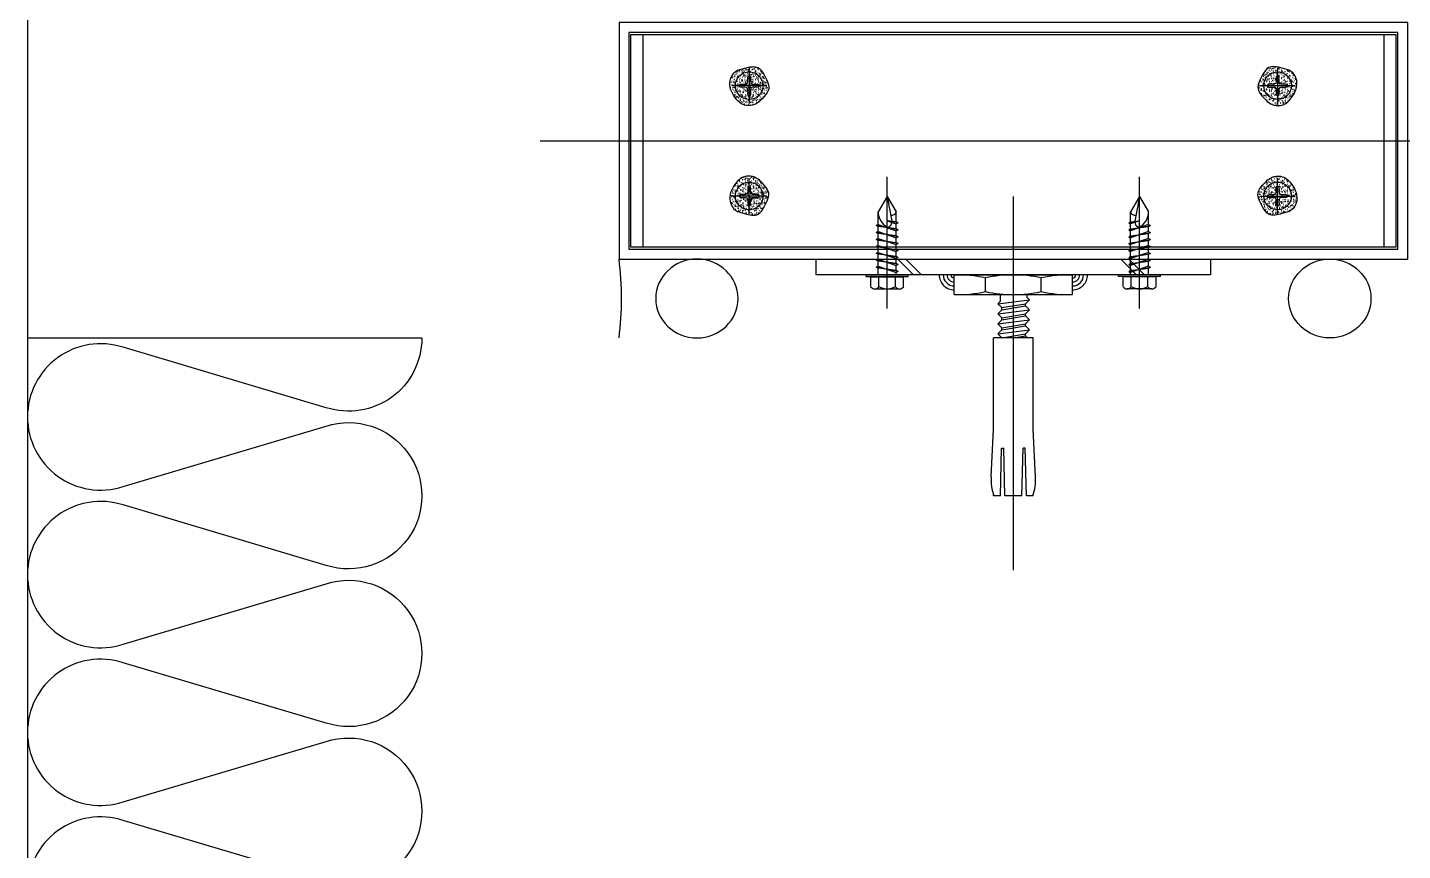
# Model space of a CAD drawing. Header units: millimetres. Extents: x 19868 to 801382, y -4805 to 85279.
# Drawn here: x 369438.2 to 369786.9, y 48828.9 to 49037.7 of the extents above; entities that cross this region are included whole.
import ezdxf

# ---------------------------------------------------------------- set-up
doc = ezdxf.new("R2010")
doc.units = ezdxf.units.MM
doc.header["$LTSCALE"] = 250
for name, color, linetype in [('A-ELE-8', 8, 'Continuous'), ('A-ETC-8', 8, 'Continuous'), ('INSUL', 8, 'Continuous'), ('ISL', 251, 'Continuous')]:
    doc.layers.add(name, color=color, linetype=linetype)

# ---------------------------------------------------------------- blocks, each defined once
blk = doc.blocks.new('A$C79923ea7')
at = {"layer": 'A-ETC-8'}
h = blk.add_hatch(dxfattribs=at)
h.set_pattern_fill('JIS_LC_20A', color=256, scale=2, angle=270)
h.set_pattern_definition([(315, (-2993.713, 8456.883), (28.28427, 28.28427), []), (315, (-2993.713, 8454.883), (28.28427, 28.28427), [])])
h.paths.add_polyline_path([(200, -4503.86), (100, -4503.86), (100, -4499.86), (200, -4499.86)])
at = {"layer": 'INSUL'}
h = blk.add_hatch(dxfattribs=at)
h.set_pattern_fill('AR-SAND', color=256, scale=0.02)
h.set_pattern_definition([(217.5, (2931.9651, -3475.8546), (0.03200063, -0.97882647), [0, -0.77216, 0, -0.8636, 0, -0.8255]), (187.5, (2931.9651, -3475.8546), (-0.89904657, -1.4336502), [0, -0.41656, 0, -0.69596, 0, -0.2667]), (147.5, (2932.5899, -3475.8546), (-1.58198474, -0.00287437), [0, -0.254, 0, -0.9144, 0, -1.1938]), (137.5, (2932.5899, -3475.8546), (-1.5271129, -0.44585865), [0, -0.127, 0, -0.59944, 0, -0.6858])])
edge = h.paths.add_edge_path()
edge.add_spline(control_points=[(81.82, -4451.43), (81.02, -4451.61), (79.31, -4452), (77.49, -4455.08), (78.88, -4458.59), (81.78, -4461.47), (85.09, -4460.64), (86.63, -4458.72), (88.72, -4456.79), (87.12, -4453.62), (85.25, -4450.57), (83.09, -4451.11), (81.82, -4451.43)], knot_values=[0, 0, 0, 0, 2.395518, 5.094248, 9.480582, 12.644651, 16.609604, 17.634177, 20.133363, 24.245726, 26.635337, 30.092794, 30.092794, 30.092794, 30.092794], degree=3, periodic=0)
h = blk.add_hatch(dxfattribs=at)
h.set_pattern_fill('AR-SAND', color=256, scale=0.02, angle=180)
h.set_pattern_definition([(217.5, (2881.9651, -3475.8546), (0.03200063, -0.97882647), [0, -0.77216, 0, -0.8636, 0, -0.8255]), (187.5, (2881.9651, -3475.8546), (-0.89904657, -1.4336502), [0, -0.41656, 0, -0.69596, 0, -0.2667]), (147.5, (2882.5899, -3475.8546), (-1.58198474, -0.00287437), [0, -0.254, 0, -0.9144, 0, -1.1938]), (137.5, (2882.5899, -3475.8546), (-1.5271129, -0.44585865), [0, -0.127, 0, -0.59944, 0, -0.6858])])
edge = h.paths.add_edge_path()
edge.add_spline(control_points=[(218.18, -4451.43), (218.98, -4451.61), (220.69, -4452), (222.51, -4455.08), (221.12, -4458.59), (218.22, -4461.47), (214.91, -4460.64), (213.37, -4458.72), (211.28, -4456.79), (212.88, -4453.62), (214.75, -4450.57), (216.91, -4451.11), (218.18, -4451.43)], knot_values=[0, 0, 0, 0, 2.395518, 5.094248, 9.480582, 12.644651, 16.609604, 17.634177, 20.133363, 24.245726, 26.635337, 30.092794, 30.092794, 30.092794, 30.092794], degree=3, periodic=0)
h = blk.add_hatch(dxfattribs=at)
h.set_pattern_fill('AR-SAND', color=256, scale=0.02, angle=360)
h.set_pattern_definition([(217.5, (2931.9651, -3479.8546), (0.03200063, -0.97882647), [0, -0.77216, 0, -0.8636, 0, -0.8255]), (187.5, (2931.9651, -3479.8546), (-0.89904657, -1.4336502), [0, -0.41656, 0, -0.69596, 0, -0.2667]), (147.5, (2932.5899, -3479.8546), (-1.58198474, -0.00287437), [0, -0.254, 0, -0.9144, 0, -1.1938]), (137.5, (2932.5899, -3479.8546), (-1.5271129, -0.44585865), [0, -0.127, 0, -0.59944, 0, -0.6858])])
edge = h.paths.add_edge_path()
edge.add_spline(control_points=[(81.82, -4488.3), (81.02, -4488.11), (79.31, -4487.73), (77.49, -4484.64), (78.88, -4481.14), (81.78, -4478.26), (85.09, -4479.09), (86.63, -4481), (88.72, -4482.93), (87.12, -4486.1), (85.25, -4489.16), (83.09, -4488.62), (81.82, -4488.3)], knot_values=[0, 0, 0, 0, 2.395518, 5.094248, 9.480582, 12.644651, 16.609604, 17.634177, 20.133363, 24.245726, 26.635337, 30.092794, 30.092794, 30.092794, 30.092794], degree=3, periodic=0)
h = blk.add_hatch(dxfattribs=at)
h.set_pattern_fill('AR-SAND', color=256, scale=0.02, angle=180)
h.set_pattern_definition([(217.5, (2881.9651, -3479.8546), (0.03200063, -0.97882647), [0, -0.77216, 0, -0.8636, 0, -0.8255]), (187.5, (2881.9651, -3479.8546), (-0.89904657, -1.4336502), [0, -0.41656, 0, -0.69596, 0, -0.2667]), (147.5, (2882.5899, -3479.8546), (-1.58198474, -0.00287437), [0, -0.254, 0, -0.9144, 0, -1.1938]), (137.5, (2882.5899, -3479.8546), (-1.5271129, -0.44585865), [0, -0.127, 0, -0.59944, 0, -0.6858])])
edge = h.paths.add_edge_path()
edge.add_spline(control_points=[(218.18, -4488.3), (218.98, -4488.11), (220.69, -4487.73), (222.51, -4484.64), (221.12, -4481.14), (218.22, -4478.26), (214.91, -4479.09), (213.37, -4481), (211.28, -4482.93), (212.88, -4486.1), (214.75, -4489.16), (216.91, -4488.62), (218.18, -4488.3)], knot_values=[0, 0, 0, 0, 2.395518, 5.094248, 9.480582, 12.644651, 16.609604, 17.634177, 20.133363, 24.245726, 26.635337, 30.092794, 30.092794, 30.092794, 30.092794], degree=3, periodic=0)
at = {"layer": 'A-ETC-8'}
for p, q in [((118, -4512.42), (118, -4479.01)), ((182, -4512.42), (182, -4479.01)), ((118, -4484.01), (115.71, -4487.83)), ((118, -4484.01), (120.29, -4487.83)), ((118, -4484.01), (119.17, -4490.2)), ((150, -4578.75), (150, -4483.98)), ((182, -4484.01), (179.71, -4487.83)), ((182, -4484.01), (180.83, -4490.2)), ((182, -4484.01), (184.29, -4487.83)), ((115.71, -4491.11), (115.71, -4487.83)), ((118, -4490.14), (120.29, -4490.92)), ((120.75, -4490.65), (118, -4490.14)), ((120.29, -4490.44), (118, -4490.14)), ((120.29, -4490.44), (120.29, -4487.83)), ((120.75, -4490.65), (120.29, -4490.44)), ((120.75, -4490.65), (120.29, -4490.92)), ((120.29, -4492.33), (120.29, -4490.92)), ((179.25, -4490.65), (182, -4490.14)), ((179.25, -4490.65), (179.71, -4490.44)), ((179.25, -4490.65), (179.71, -4490.92)), ((179.71, -4490.44), (179.71, -4487.83)), ((182, -4490.14), (179.71, -4490.92)), ((179.71, -4490.44), (182, -4490.14)), ((179.71, -4492.33), (179.71, -4490.92)), ((184.29, -4491.11), (184.29, -4487.83)), ((115.71, -4491.11), (115.25, -4491.37)), ((120.75, -4492.41), (115.25, -4491.37)), ((115.71, -4491.59), (115.25, -4491.37)), ((115.71, -4492.87), (115.25, -4493.13)), ((120.75, -4494.17), (115.25, -4493.13)), ((115.71, -4493.35), (115.25, -4493.13)), ((115.71, -4491.11), (120.29, -4492.68)), ((120.29, -4492.2), (115.71, -4491.59)), ((115.71, -4492.87), (115.71, -4491.59)), ((115.71, -4492.87), (120.29, -4494.44)), ((120.29, -4493.96), (115.71, -4493.35)), ((115.71, -4494.62), (115.71, -4493.35)), ((120.75, -4492.41), (120.29, -4492.2)), ((120.75, -4492.41), (120.29, -4492.68)), ((120.29, -4493.96), (120.29, -4492.68)), ((120.75, -4494.17), (120.29, -4493.96)), ((120.75, -4494.17), (120.29, -4494.44)), ((120.29, -4495.71), (120.29, -4494.44)), ((179.25, -4492.41), (184.75, -4491.37)), ((179.25, -4492.41), (179.71, -4492.2)), ((179.25, -4492.41), (179.71, -4492.68)), ((179.25, -4494.17), (184.75, -4493.13)), ((179.25, -4494.17), (179.71, -4493.96)), ((179.25, -4494.17), (179.71, -4494.44)), ((184.29, -4491.11), (179.71, -4492.68)), ((179.71, -4492.2), (184.29, -4491.59)), ((179.71, -4493.96), (179.71, -4492.68)), ((184.29, -4492.87), (179.71, -4494.44)), ((179.71, -4493.96), (184.29, -4493.35)), ((179.71, -4495.71), (179.71, -4494.44)), ((184.29, -4491.11), (184.75, -4491.37)), ((184.29, -4491.59), (184.75, -4491.37)), ((184.29, -4492.87), (184.29, -4491.59)), ((184.29, -4492.87), (184.75, -4493.13)), ((184.29, -4493.35), (184.75, -4493.13)), ((184.29, -4494.62), (184.29, -4493.35)), ((115.71, -4494.62), (115.25, -4494.89)), ((120.75, -4495.93), (115.25, -4494.89)), ((115.71, -4495.1), (115.25, -4494.89)), ((115.71, -4496.38), (115.25, -4496.65)), ((120.75, -4497.69), (115.25, -4496.65)), ((115.71, -4496.86), (115.25, -4496.65)), ((115.71, -4494.62), (120.29, -4496.19)), ((120.29, -4495.71), (115.71, -4495.1)), ((115.71, -4496.38), (115.71, -4495.1)), ((115.71, -4496.38), (120.29, -4497.95)), ((120.29, -4497.47), (115.71, -4496.86)), ((115.71, -4498.14), (115.71, -4496.86)), ((120.75, -4495.93), (120.29, -4495.71)), ((120.75, -4495.93), (120.29, -4496.19)), ((120.29, -4497.47), (120.29, -4496.19)), ((120.75, -4497.69), (120.29, -4497.47)), ((120.75, -4497.69), (120.29, -4497.95)), ((120.29, -4499.23), (120.29, -4497.95)), ((179.25, -4495.93), (184.75, -4494.89)), ((179.25, -4495.93), (179.71, -4495.71)), ((179.25, -4495.93), (179.71, -4496.19)), ((179.25, -4497.69), (184.75, -4496.65)), ((179.25, -4497.69), (179.71, -4497.47)), ((179.25, -4497.69), (179.71, -4497.95)), ((184.29, -4494.62), (179.71, -4496.19)), ((179.71, -4495.71), (184.29, -4495.1)), ((179.71, -4497.47), (179.71, -4496.19)), ((184.29, -4496.38), (179.71, -4497.95)), ((179.71, -4497.47), (184.29, -4496.86)), ((179.71, -4499.23), (179.71, -4497.95)), ((184.29, -4494.62), (184.75, -4494.89)), ((184.29, -4495.1), (184.75, -4494.89)), ((184.29, -4496.38), (184.29, -4495.1)), ((184.29, -4496.38), (184.75, -4496.65)), ((184.29, -4496.86), (184.75, -4496.65)), ((184.29, -4498.14), (184.29, -4496.86)), ((115.71, -4498.14), (115.25, -4498.4)), ((120.75, -4499.44), (115.25, -4498.4)), ((115.71, -4498.62), (115.25, -4498.4)), ((115.71, -4499.9), (115.25, -4500.16)), ((120.75, -4501.2), (115.25, -4500.16)), ((115.71, -4500.38), (115.25, -4500.16)), ((115.71, -4498.14), (120.29, -4499.71)), ((120.29, -4499.23), (115.71, -4498.62)), ((115.71, -4499.9), (115.71, -4498.62)), ((115.71, -4499.9), (120.29, -4501.47)), ((120.29, -4500.99), (115.71, -4500.38)), ((115.71, -4501.65), (115.71, -4500.38)), ((120.75, -4499.44), (120.29, -4499.23)), ((120.75, -4499.44), (120.29, -4499.71)), ((120.29, -4500.99), (120.29, -4499.71)), ((120.75, -4501.2), (120.29, -4500.99)), ((120.75, -4501.2), (120.29, -4501.47)), ((120.29, -4502.74), (120.29, -4501.47)), ((179.25, -4499.44), (184.75, -4498.4)), ((179.25, -4499.44), (179.71, -4499.23)), ((179.25, -4499.44), (179.71, -4499.71)), ((179.25, -4501.2), (184.75, -4500.16)), ((179.25, -4501.2), (179.71, -4500.99)), ((179.25, -4501.2), (179.71, -4501.47)), ((184.29, -4498.14), (179.71, -4499.71)), ((179.71, -4499.23), (184.29, -4498.62)), ((179.71, -4500.99), (179.71, -4499.71)), ((184.29, -4499.9), (179.71, -4501.47)), ((179.71, -4500.99), (184.29, -4500.38)), ((179.71, -4502.74), (179.71, -4501.47)), ((184.29, -4498.14), (184.75, -4498.4)), ((184.29, -4498.62), (184.75, -4498.4)), ((184.29, -4499.9), (184.29, -4498.62)), ((184.29, -4499.9), (184.75, -4500.16)), ((184.29, -4500.38), (184.75, -4500.16)), ((184.29, -4501.65), (184.29, -4500.38)), ((112.65, -4503.86), (123.35, -4503.86)), ((112.65, -4504.25), (112.65, -4503.86)), ((112.65, -4504.25), (123.35, -4504.25)), ((113.82, -4504.36), (122.18, -4504.36)), ((113.82, -4506.84), (113.82, -4504.36)), ((115.71, -4501.65), (115.25, -4501.92)), ((120.75, -4502.96), (115.25, -4501.92)), ((115.71, -4502.13), (115.25, -4501.92)), ((115.71, -4501.65), (120.29, -4503.22)), ((115.71, -4503.86), (115.71, -4502.13)), ((120.29, -4502.74), (115.71, -4502.13)), ((115.71, -4504.36), (115.71, -4504.25)), ((115.91, -4506.84), (115.91, -4504.36)), ((120.09, -4506.84), (120.09, -4504.36)), ((120.75, -4502.96), (120.29, -4502.74)), ((120.75, -4502.96), (120.29, -4503.22)), ((120.29, -4503.86), (120.29, -4503.22)), ((120.29, -4504.36), (120.29, -4504.25)), ((122.18, -4506.84), (122.18, -4504.36)), ((123.35, -4504.25), (123.35, -4503.86)), ((135, -4503.86), (165, -4503.86)), ((135, -4508.86), (135, -4503.86)), ((142.92, -4508.1), (142.92, -4504.62)), ((157.08, -4508.1), (157.08, -4504.62)), ((165, -4508.86), (165, -4503.86)), ((187.35, -4503.86), (176.65, -4503.86)), ((176.65, -4504.25), (176.65, -4503.86)), ((187.35, -4504.25), (176.65, -4504.25)), ((186.18, -4504.36), (177.82, -4504.36)), ((177.82, -4506.84), (177.82, -4504.36)), ((179.25, -4502.96), (184.75, -4501.92)), ((179.25, -4502.96), (179.71, -4502.74)), ((179.25, -4502.96), (179.71, -4503.22)), ((184.29, -4501.65), (179.71, -4503.22)), ((179.71, -4502.74), (184.29, -4502.13)), ((179.71, -4503.86), (179.71, -4503.22)), ((179.71, -4504.36), (179.71, -4504.25)), ((179.91, -4506.84), (179.91, -4504.36)), ((184.09, -4506.84), (184.09, -4504.36)), ((184.29, -4501.65), (184.75, -4501.92)), ((184.29, -4502.13), (184.75, -4501.92)), ((184.29, -4503.86), (184.29, -4502.13)), ((184.29, -4504.36), (184.29, -4504.25)), ((186.18, -4506.84), (186.18, -4504.36)), ((187.35, -4504.25), (187.35, -4503.86)), ((114.86, -4507.42), (121.14, -4507.42)), ((185.14, -4507.42), (178.86, -4507.42)), ((135, -4508.86), (165, -4508.86)), ((146.08, -4511.17), (154.08, -4510.17)), ((146.08, -4511.17), (146.64, -4510.61)), ((146.08, -4511.17), (147.08, -4512.17)), ((146.64, -4508.86), (146.64, -4509.86)), ((146.64, -4509.86), (146.64, -4510.61)), ((147.08, -4512.17), (153.08, -4511.17)), ((147.08, -4512.71), (153.08, -4511.71)), ((154.08, -4510.17), (153.08, -4511.17)), ((153.08, -4511.71), (153.08, -4511.17)), ((154.08, -4512.71), (153.08, -4511.71)), ((153.44, -4508.86), (153.44, -4509.53)), ((154.08, -4510.17), (153.44, -4509.53)), ((146.08, -4513.71), (147.08, -4512.71)), ((146.08, -4513.71), (154.08, -4512.71)), ((146.08, -4513.71), (147.08, -4514.71)), ((146.08, -4516.26), (147.08, -4515.26)), ((146.08, -4516.26), (154.08, -4515.26)), ((147.08, -4512.71), (147.08, -4512.17)), ((147.08, -4514.71), (153.08, -4513.71)), ((147.08, -4515.26), (153.08, -4514.26)), ((147.08, -4515.26), (147.08, -4514.71)), ((154.08, -4512.71), (153.08, -4513.71)), ((153.08, -4514.26), (153.08, -4513.71)), ((154.08, -4515.26), (153.08, -4514.26)), ((154.08, -4515.26), (153.08, -4516.26)), ((146.08, -4516.26), (147.08, -4517.26)), ((146.08, -4518.8), (147.08, -4517.8)), ((146.08, -4518.8), (154.08, -4517.8)), ((146.08, -4518.8), (147.08, -4519.8)), ((147.08, -4517.26), (153.08, -4516.26)), ((147.08, -4517.8), (153.08, -4516.8)), ((147.08, -4517.8), (147.08, -4517.26)), ((147.08, -4519.8), (153.08, -4518.8)), ((153.08, -4516.8), (153.08, -4516.26)), ((154.08, -4517.8), (153.08, -4516.8)), ((154.08, -4517.8), (153.08, -4518.8)), ((153.08, -4519.34), (153.08, -4518.8)), ((155, -4519.86), (145, -4519.86)), ((145, -4542.95), (145, -4519.86)), ((147.08, -4519.86), (147.08, -4519.8)), ((149.97, -4519.86), (153.08, -4519.34)), ((153.6, -4519.86), (153.08, -4519.34)), ((155, -4542.95), (155, -4519.86)), ((144.36, -4555.07), (145, -4542.95)), ((155.64, -4555.07), (155, -4542.95)), ((146.7, -4559.86), (146.97, -4547.77)), ((146.97, -4547.77), (147.55, -4547.77)), ((147.88, -4559.86), (147.55, -4547.77)), ((152.12, -4559.86), (152.45, -4547.77)), ((153.03, -4547.77), (152.45, -4547.77)), ((153.3, -4559.86), (153.03, -4547.77)), ((145, -4559.86), (145, -4559.71)), ((145, -4559.86), (145, -4559.71)), ((146.7, -4559.86), (145, -4559.86)), ((152.12, -4559.86), (147.88, -4559.86)), ((154.95, -4559.86), (153.3, -4559.86)), ((155, -4559.86), (155, -4559.71))]:
    blk.add_line(p, q, dxfattribs=at)
blk.add_lwpolyline([(200, -4503.86), (100, -4503.86), (100, -4499.86), (200, -4499.86)], close=True, dxfattribs=at)
for centre, radius, start, end in [((120.16, -4487.82), 4.45, 180.0342, 242.5077), ((117.65, -4490.39), 1.53, 295.2623, 7.1309), ((119.24, -4487.61), 1.08, 250.2196, 348.1271), ((180.76, -4487.61), 1.08, 191.8729, 289.7804), ((182.35, -4490.39), 1.53, 172.8691, 244.7377), ((179.84, -4487.82), 4.45, 297.4923, 359.9658), ((118.21, -4491.57), 0.229, 242.5077, 295.2623), ((181.79, -4491.57), 0.229, 244.7377, 297.4923), ((135, -4503.87), 3.79, 179.2187, 270), ((135, -4503.87), 2.79, 179.2187, 270), ((135, -4503.87), 1.79, 179.2187, 270), ((135, -4503.87), 0.786, 179.2187, 270), ((135.84, -4537.17), 33.31, 77.7313, 91.4538), ((150, -4537.17), 33.31, 77.7313, 102.2687), ((164.16, -4537.17), 33.31, 88.5462, 102.2687), ((165, -4503.87), 3.79, 270, 0.7813), ((165, -4503.87), 2.79, 270, 0.7813), ((165, -4503.87), 1.79, 270, 0.7813), ((165, -4503.87), 0.786, 270, 0.7813), ((114.86, -4506.18), 1.24, 212.5593, 327.4407), ((118, -4503.31), 4.1, 239.357, 300.643), ((121.14, -4506.18), 1.24, 212.5593, 327.4407), ((135.84, -4475.56), 33.31, 268.5462, 282.2687), ((150, -4475.56), 33.31, 257.7313, 282.2687), ((164.16, -4475.56), 33.31, 257.7313, 271.4538), ((178.86, -4506.18), 1.24, 212.5593, 327.4407), ((182, -4503.31), 4.1, 239.357, 300.643), ((185.14, -4506.18), 1.24, 212.5593, 327.4407), ((156.85, -4555.72), 12.5, 177, 199.3504), ((143.15, -4555.72), 12.5, 340.6496, 3)]:
    blk.add_arc(centre, radius, start, end, dxfattribs=at)
at = {"layer": 'INSUL'}
for p, q in [((83, -4451.36), (83, -4460.36)), ((217, -4451.36), (217, -4460.36)), ((87.5, -4455.86), (78.5, -4455.86)), ((212.5, -4455.86), (221.5, -4455.86)), ((30, -4469.86), (270, -4469.86)), ((83, -4488.36), (83, -4479.36)), ((217, -4488.36), (217, -4479.36)), ((87.5, -4483.86), (78.5, -4483.86)), ((212.5, -4483.86), (221.5, -4483.86))]:
    blk.add_line(p, q, dxfattribs=at)
for points in [[(250, -4499.86), (250, -4439.86), (50, -4439.86), (50, -4499.86)], [(247.5, -4497.36), (247.5, -4442.36), (52.5, -4442.36), (52.5, -4497.36)], [(247, -4496.86), (53, -4496.86), (53, -4442.86), (247, -4442.86)], [(56, -4496.86), (53, -4496.86), (53, -4442.86), (56, -4442.86)], [(247, -4496.86), (244, -4496.86), (244, -4442.86), (247, -4442.86)], [(82.67, -4453.65), (82.72, -4453.5), (82.8, -4453.4), (82.9, -4453.34), (83, -4453.31), (83.1, -4453.34), (83.2, -4453.4), (83.28, -4453.5), (83.33, -4453.65), (83.36, -4453.83), (83.37, -4454.05), (83.36, -4454.28), (83.36, -4454.52), (83.37, -4454.75), (83.39, -4454.97), (83.45, -4455.16), (83.55, -4455.31), (83.7, -4455.41), (83.89, -4455.47), (84.11, -4455.5), (84.34, -4455.5), (84.58, -4455.5), (84.82, -4455.5), (85.03, -4455.5), (85.22, -4455.53), (85.36, -4455.59), (85.47, -4455.67), (85.53, -4455.76), (85.55, -4455.86), (85.53, -4455.97), (85.47, -4456.06), (85.36, -4456.14), (85.22, -4456.2), (85.03, -4456.22), (84.82, -4456.23), (84.58, -4456.23), (84.34, -4456.22), (84.11, -4456.23), (83.89, -4456.26), (83.7, -4456.32), (83.55, -4456.42), (83.45, -4456.57), (83.39, -4456.75), (83.37, -4456.97), (83.36, -4457.21), (83.36, -4457.45), (83.37, -4457.68), (83.36, -4457.89), (83.33, -4458.08), (83.28, -4458.22), (83.2, -4458.33), (83.1, -4458.39), (83, -4458.41), (82.9, -4458.39), (82.8, -4458.33), (82.72, -4458.22), (82.67, -4458.08), (82.64, -4457.89), (82.63, -4457.68), (82.64, -4457.45), (82.64, -4457.21), (82.63, -4456.97), (82.61, -4456.75), (82.55, -4456.57), (82.45, -4456.42), (82.3, -4456.32), (82.11, -4456.26), (81.89, -4456.23), (81.66, -4456.22), (81.42, -4456.23), (81.18, -4456.23), (80.97, -4456.22), (80.78, -4456.2), (80.64, -4456.14), (80.53, -4456.06), (80.47, -4455.97), (80.45, -4455.86), (80.47, -4455.76), (80.53, -4455.67), (80.64, -4455.59), (80.78, -4455.53), (80.97, -4455.5), (81.18, -4455.5), (81.42, -4455.5), (81.66, -4455.5), (81.89, -4455.5), (82.11, -4455.47), (82.3, -4455.41), (82.45, -4455.31), (82.55, -4455.16), (82.61, -4454.97), (82.63, -4454.75), (82.64, -4454.52), (82.64, -4454.28), (82.63, -4454.05), (82.64, -4453.83)], [(217.33, -4453.65), (217.28, -4453.5), (217.2, -4453.4), (217.1, -4453.34), (217, -4453.31), (216.9, -4453.34), (216.8, -4453.4), (216.72, -4453.5), (216.67, -4453.65), (216.64, -4453.83), (216.63, -4454.05), (216.64, -4454.28), (216.64, -4454.52), (216.63, -4454.75), (216.61, -4454.97), (216.55, -4455.16), (216.45, -4455.31), (216.3, -4455.41), (216.11, -4455.47), (215.89, -4455.5), (215.66, -4455.5), (215.42, -4455.5), (215.18, -4455.5), (214.97, -4455.5), (214.78, -4455.53), (214.64, -4455.59), (214.53, -4455.67), (214.47, -4455.76), (214.45, -4455.86), (214.47, -4455.97), (214.53, -4456.06), (214.64, -4456.14), (214.78, -4456.2), (214.97, -4456.22), (215.18, -4456.23), (215.42, -4456.23), (215.66, -4456.22), (215.89, -4456.23), (216.11, -4456.26), (216.3, -4456.32), (216.45, -4456.42), (216.55, -4456.57), (216.61, -4456.75), (216.63, -4456.97), (216.64, -4457.21), (216.64, -4457.45), (216.63, -4457.68), (216.64, -4457.89), (216.67, -4458.08), (216.72, -4458.22), (216.8, -4458.33), (216.9, -4458.39), (217, -4458.41), (217.1, -4458.39), (217.2, -4458.33), (217.28, -4458.22), (217.33, -4458.08), (217.36, -4457.89), (217.37, -4457.68), (217.36, -4457.45), (217.36, -4457.21), (217.37, -4456.97), (217.39, -4456.75), (217.45, -4456.57), (217.55, -4456.42), (217.7, -4456.32), (217.89, -4456.26), (218.11, -4456.23), (218.34, -4456.22), (218.58, -4456.23), (218.82, -4456.23), (219.03, -4456.22), (219.22, -4456.2), (219.36, -4456.14), (219.47, -4456.06), (219.53, -4455.97), (219.55, -4455.86), (219.53, -4455.76), (219.47, -4455.67), (219.36, -4455.59), (219.22, -4455.53), (219.03, -4455.5), (218.82, -4455.5), (218.58, -4455.5), (218.34, -4455.5), (218.11, -4455.5), (217.89, -4455.47), (217.7, -4455.41), (217.55, -4455.31), (217.45, -4455.16), (217.39, -4454.97), (217.37, -4454.75), (217.36, -4454.52), (217.36, -4454.28), (217.37, -4454.05), (217.36, -4453.83)], [(82.67, -4486.08), (82.72, -4486.22), (82.8, -4486.33), (82.9, -4486.39), (83, -4486.41), (83.1, -4486.39), (83.2, -4486.33), (83.28, -4486.22), (83.33, -4486.08), (83.36, -4485.89), (83.37, -4485.68), (83.36, -4485.45), (83.36, -4485.21), (83.37, -4484.97), (83.39, -4484.75), (83.45, -4484.57), (83.55, -4484.42), (83.7, -4484.32), (83.89, -4484.26), (84.11, -4484.23), (84.34, -4484.22), (84.58, -4484.23), (84.82, -4484.23), (85.03, -4484.22), (85.22, -4484.2), (85.36, -4484.14), (85.47, -4484.06), (85.53, -4483.97), (85.55, -4483.86), (85.53, -4483.76), (85.47, -4483.67), (85.36, -4483.59), (85.22, -4483.53), (85.03, -4483.5), (84.82, -4483.5), (84.58, -4483.5), (84.34, -4483.5), (84.11, -4483.5), (83.89, -4483.47), (83.7, -4483.41), (83.55, -4483.31), (83.45, -4483.16), (83.39, -4482.97), (83.37, -4482.75), (83.36, -4482.52), (83.36, -4482.28), (83.37, -4482.05), (83.36, -4481.83), (83.33, -4481.65), (83.28, -4481.5), (83.2, -4481.4), (83.1, -4481.34), (83, -4481.31), (82.9, -4481.34), (82.8, -4481.4), (82.72, -4481.5), (82.67, -4481.65), (82.64, -4481.83), (82.63, -4482.05), (82.64, -4482.28), (82.64, -4482.52), (82.63, -4482.75), (82.61, -4482.97), (82.55, -4483.16), (82.45, -4483.31), (82.3, -4483.41), (82.11, -4483.47), (81.89, -4483.5), (81.66, -4483.5), (81.42, -4483.5), (81.18, -4483.5), (80.97, -4483.5), (80.78, -4483.53), (80.64, -4483.59), (80.53, -4483.67), (80.47, -4483.76), (80.45, -4483.86), (80.47, -4483.97), (80.53, -4484.06), (80.64, -4484.14), (80.78, -4484.2), (80.97, -4484.22), (81.18, -4484.23), (81.42, -4484.23), (81.66, -4484.22), (81.89, -4484.23), (82.11, -4484.26), (82.3, -4484.32), (82.45, -4484.42), (82.55, -4484.57), (82.61, -4484.75), (82.63, -4484.97), (82.64, -4485.21), (82.64, -4485.45), (82.63, -4485.68), (82.64, -4485.89)], [(217.33, -4486.08), (217.28, -4486.22), (217.2, -4486.33), (217.1, -4486.39), (217, -4486.41), (216.9, -4486.39), (216.8, -4486.33), (216.72, -4486.22), (216.67, -4486.08), (216.64, -4485.89), (216.63, -4485.68), (216.64, -4485.45), (216.64, -4485.21), (216.63, -4484.97), (216.61, -4484.75), (216.55, -4484.57), (216.45, -4484.42), (216.3, -4484.32), (216.11, -4484.26), (215.89, -4484.23), (215.66, -4484.22), (215.42, -4484.23), (215.18, -4484.23), (214.97, -4484.22), (214.78, -4484.2), (214.64, -4484.14), (214.53, -4484.06), (214.47, -4483.97), (214.45, -4483.86), (214.47, -4483.76), (214.53, -4483.67), (214.64, -4483.59), (214.78, -4483.53), (214.97, -4483.5), (215.18, -4483.5), (215.42, -4483.5), (215.66, -4483.5), (215.89, -4483.5), (216.11, -4483.47), (216.3, -4483.41), (216.45, -4483.31), (216.55, -4483.16), (216.61, -4482.97), (216.63, -4482.75), (216.64, -4482.52), (216.64, -4482.28), (216.63, -4482.05), (216.64, -4481.83), (216.67, -4481.65), (216.72, -4481.5), (216.8, -4481.4), (216.9, -4481.34), (217, -4481.31), (217.1, -4481.34), (217.2, -4481.4), (217.28, -4481.5), (217.33, -4481.65), (217.36, -4481.83), (217.37, -4482.05), (217.36, -4482.28), (217.36, -4482.52), (217.37, -4482.75), (217.39, -4482.97), (217.45, -4483.16), (217.55, -4483.31), (217.7, -4483.41), (217.89, -4483.47), (218.11, -4483.5), (218.34, -4483.5), (218.58, -4483.5), (218.82, -4483.5), (219.03, -4483.5), (219.22, -4483.53), (219.36, -4483.59), (219.47, -4483.67), (219.53, -4483.76), (219.55, -4483.86), (219.53, -4483.97), (219.47, -4484.06), (219.36, -4484.14), (219.22, -4484.2), (219.03, -4484.22), (218.82, -4484.23), (218.58, -4484.23), (218.34, -4484.22), (218.11, -4484.23), (217.89, -4484.26), (217.7, -4484.32), (217.55, -4484.42), (217.45, -4484.57), (217.39, -4484.75), (217.37, -4484.97), (217.36, -4485.21), (217.36, -4485.45), (217.37, -4485.68), (217.36, -4485.89)]]:
    blk.add_lwpolyline(points, close=True, dxfattribs=at)
blk.add_lwpolyline([(95, -4499.86), (205, -4499.86)], dxfattribs=at)
for centre in [(83, -4455.86), (217, -4455.86), (83, -4483.86), (217, -4483.86)]:
    blk.add_circle(centre, 3.5, dxfattribs=at)
blk.add_arc((-28.61, -4509.86), 79.25, 352.7508, 7.2492, dxfattribs=at)
at = {"layer": 'INSUL', "extrusion": (0, 0, -1)}
blk.add_ellipse((69.75, -4509.86), major_axis=(10.44, 0), ratio=0.957796, dxfattribs=at)
at = {"layer": 'INSUL'}
blk.add_ellipse((230.25, -4509.86), major_axis=(-10.44, 0), ratio=0.957796, dxfattribs=at)
for points in [[(81.82, -4451.43), (79.57, -4452.26), (78.15, -4454.55), (79.35, -4458.77), (81.8, -4460.78), (85.65, -4459.86), (86.35, -4459.1), (87.85, -4457.11), (86.79, -4453.14), (85.27, -4451.29), (81.82, -4451.43)], [(218.18, -4451.43), (220.43, -4452.26), (221.85, -4454.55), (220.65, -4458.77), (218.2, -4460.78), (214.35, -4459.86), (213.65, -4459.1), (212.15, -4457.11), (213.21, -4453.14), (214.73, -4451.29), (218.18, -4451.43)], [(81.82, -4488.3), (79.57, -4487.47), (78.15, -4485.17), (79.35, -4480.95), (81.8, -4478.95), (85.65, -4479.87), (86.35, -4480.62), (87.85, -4482.62), (86.79, -4486.59), (85.27, -4488.44), (81.82, -4488.3)], [(218.18, -4488.3), (220.43, -4487.47), (221.85, -4485.17), (220.65, -4480.95), (218.2, -4478.95), (214.35, -4479.87), (213.65, -4480.62), (212.15, -4482.62), (213.21, -4486.59), (214.73, -4488.44), (218.18, -4488.3)]]:
    blk.add_spline(points, degree=3, dxfattribs=at)

msp = doc.modelspace()

# ---------------------------------------------------------------- linework, layer by layer
at = {"layer": 'A-ELE-8'}
msp.add_line((369438.21, 50498.86), (369438.21, 48958.93, 0), dxfattribs=at)
at = {"layer": 'ISL'}
msp.add_lwpolyline([(369538.21, 48958.86, -0.507878), (369513.97, 48941.25), (369462.45, 48956.57, 0.509267), (369438.21, 48938.91, 0.509267), (369462.45, 48921.25), (369513.97, 48936.57, -1.372593), (369513.97, 48901.25), (369462.45, 48916.57, 0.509267), (369438.21, 48898.91, 0.509267), (369462.45, 48881.25), (369513.97, 48896.57, -1.372593), (369513.97, 48861.25), (369462.45, 48876.57, 0.509267), (369438.21, 48858.91, 0.509267), (369462.45, 48841.25), (369513.97, 48856.57, -1.372593), (369513.97, 48821.25), (369462.45, 48836.57, 0.509267), (369438.21, 48818.91, 0.509267)], format="xyb", dxfattribs=at)
msp.add_lwpolyline([(369538.21, 48958.86), (369438.21, 48958.86), (369438.21, 48698.93), (369538.21, 48698.93)], dxfattribs=at)

# ---------------------------------------------------------------- block references
at = {"layer": 'A-ETC-8'}
msp.add_blockref('A$C79923ea7', (369538.21, 53478.79), dxfattribs=at)

doc.saveas('drawing.dxf')
